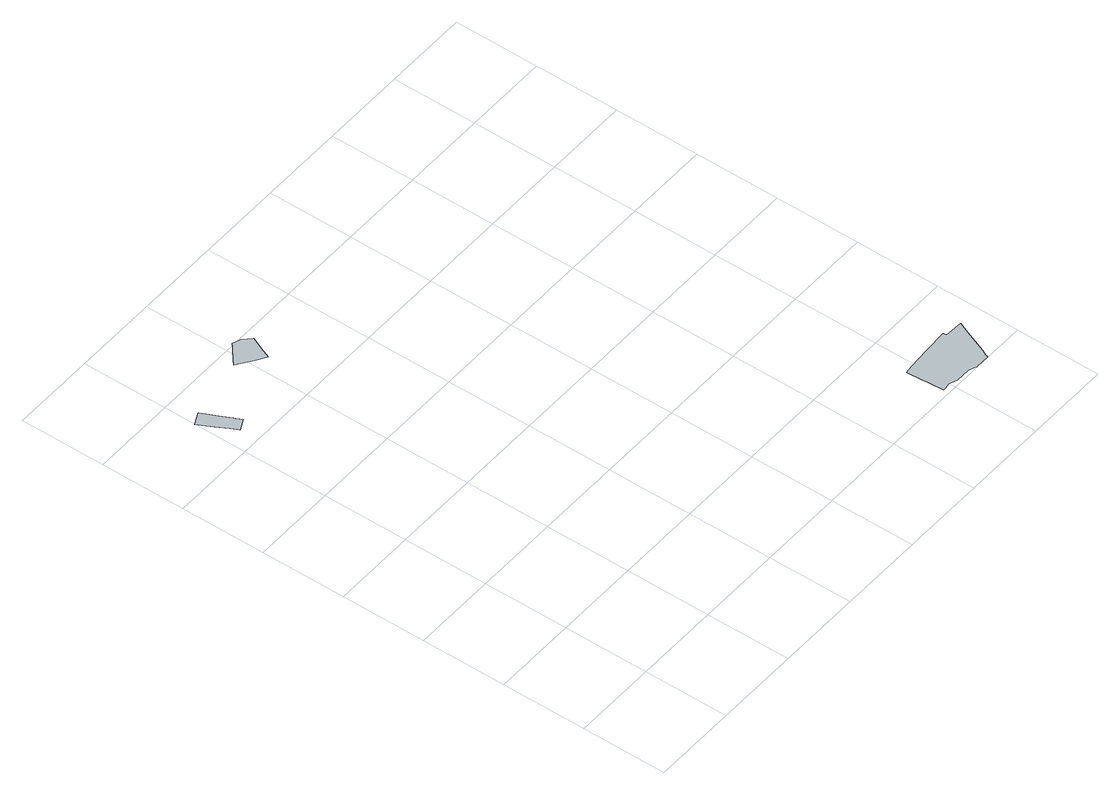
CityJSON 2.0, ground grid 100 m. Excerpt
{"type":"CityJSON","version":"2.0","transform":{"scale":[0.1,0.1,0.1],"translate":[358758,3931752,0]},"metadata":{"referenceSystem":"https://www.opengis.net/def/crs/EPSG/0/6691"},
"CityObjects":{
"object1":{"type":"GenericCityObject","attributes":{"prefecture":"14","disasterType":"1","areaType":"1","zoneNumber":"153-H26-00008","zoneName":"上鶴間1丁目1","status":"0"},"geometry":[{"type":"MultiSurface","lod":"1","boundaries":[[[0,1,2,3,4,5,6,7,8,9,10,11]]]}]},
"object2":{"type":"GenericCityObject","attributes":{"prefecture":"14","disasterType":"1","areaType":"1","zoneNumber":"153-H26-00008","zoneName":"上鶴間1丁目1","status":"0"},"geometry":[{"type":"MultiSurface","lod":"1","boundaries":[[[12,13,14,15,16,17,18,19,20,21,22,23,24]]]}]},
"object3":{"type":"GenericCityObject","attributes":{"prefecture":"14","disasterType":"1","areaType":"1","zoneNumber":"153-H26-00009","zoneName":"上鶴間4丁目1","status":"0"},"geometry":[{"type":"MultiSurface","lod":"1","boundaries":[[[25,26,27,28,29,30,31,32,33,34,35,36,37,38,39,40,41,42,43,44,45,46,47,48]]]}]}
},
"vertices":[
[314,5359,0],[305,5377,0],[239,5515,0],[200,5596,0],[152,5696,0],[0,5623,0],[56,5521,0],[96,5448,0],[169,5313,0],[186,5282,0],[217,5226,0],[348,5287,0],
[1225,5716,0],[1260,5799,0],[1300,5895,0],[1217,5986,0],[1121,6020,0],[1076,5981,0],[1041,5951,0],[970,5892,0],[951,5875,0],[894,5827,0],[1069,5703,0],[1187,5624,0],[1199,5653,0],
[5643,286,0],[5678,369,0],[5733,502,0],[5520,512,0],[5520,555,0],[5239,538,0],[5076,526,0],[4977,520,0],[4897,512,0],[4870,507,0],[4883,313,0],[4887,266,0],[4893,171,0],[4896,131,0],[4900,71,0],[4932,69,0],[4996,82,0],[5097,46,0],[5262,40,0],[5344,13,0],[5354,9,0],[5527,7,0],[5544,47,0],[5566,100,0]
]}
